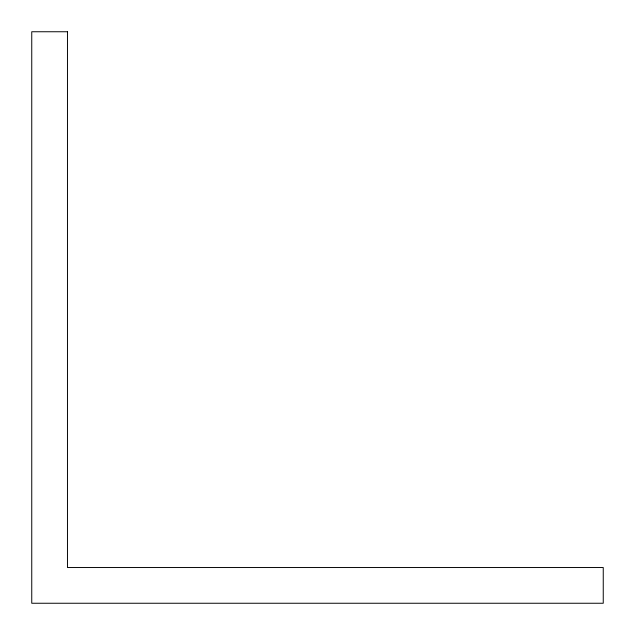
<?xml version="1.0" encoding="UTF-8"?>
<svg xmlns="http://www.w3.org/2000/svg" width="635" height="635" viewBox="0 0 635 635"><rect width="100%" height="100%" fill="white"/><g stroke="black" fill="none" stroke-linecap="round" stroke-linejoin="round"><path stroke-width="0.95" d="M67.469 31.75L31.75 31.75L31.75 603.25L603.25 603.25L603.25 567.531L67.469 567.531L67.469 31.75"/></g></svg>
